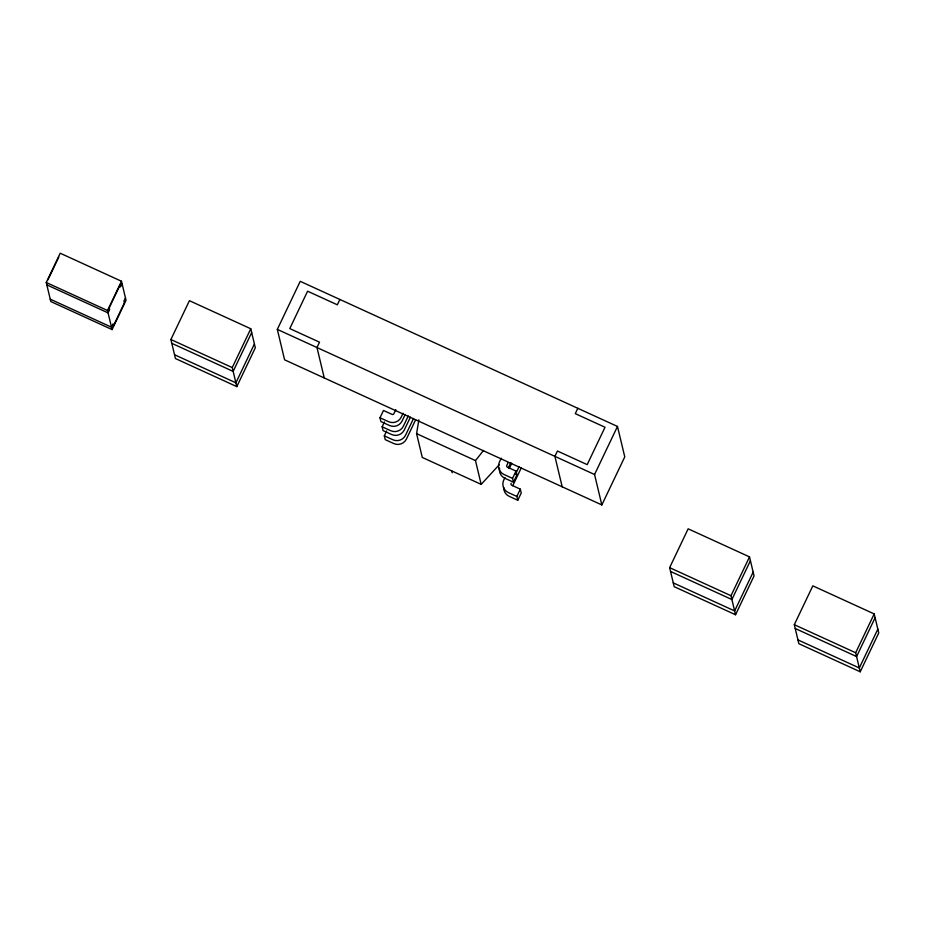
<?xml version="1.0" encoding="UTF-8"?>
<svg xmlns="http://www.w3.org/2000/svg" width="925" height="925" viewBox="0 0 925 925"><rect width="100%" height="100%" fill="white"/><g stroke="black" fill="none" stroke-linecap="round" stroke-linejoin="round"><path stroke-width="1.39" d="M499.28 464.708L481.173 484.376L422.274 457.436L416.585 433.652L418.863 419.846M511.201 483.232L511.039 483.648A1.341 1.318 -13.5 0 0 511.594 485.151L520.324 489.175L521.238 492.979L517.769 500.263L509.178 496.332A9.504 9.354 -13.5 0 1 503.743 487.463M46.25 282.495L60.206 253.219L121.476 281.246L126.031 300.301L112.075 329.578L50.817 301.55L46.25 282.495L107.508 310.511L112.075 329.578M47.938 279.836L58.807 257.069M107.508 310.511L121.476 281.246M122.042 283.628L120.493 286.877L120.065 285.097L109.208 307.863L109.636 309.644L108.086 312.893L46.817 284.877M125.465 297.919L123.915 301.168L124.343 302.961L113.486 325.727L113.058 323.935L111.509 327.196L50.239 299.168M170.894 339.521L189.417 300.683L250.767 328.757L255.323 347.777L236.8 386.615L175.438 358.542L170.894 339.521L232.256 367.583L236.8 386.615M232.256 367.583L250.767 328.757M251.681 332.561L233.158 371.399L171.796 343.325M254.421 343.973L235.898 382.811L174.536 354.738M277.315 329.392L300.232 281.327L617.484 426.448L624.768 456.881L601.84 504.934L284.599 359.825L277.315 329.392L594.555 474.502L601.84 504.934M339.891 299.469L337.347 304.811L307.597 291.202L289.779 328.583L319.518 342.192L316.974 347.522L324.259 377.967M405.196 414.527L402.132 420.933A9.504 9.354 -13.5 0 1 389.494 425.5L380.903 421.569L379.99 417.765L383.47 410.48L392.223 414.458A1.341 1.318 -13.5 0 0 393.761 413.903L395.808 409.683M410.411 417.163L404.294 429.963A9.504 9.354 -13.5 0 1 391.657 434.53L383.066 430.599L382.152 426.795L384.465 421.939M415.626 419.788L406.457 439.005A9.504 9.354 -13.5 0 1 393.819 443.572L385.228 439.641L384.314 435.837L386.638 430.981M403.057 413.278L401.23 417.129A9.504 9.354 -13.5 0 1 388.581 421.696L379.99 417.765M408.272 415.915L403.392 426.159A9.504 9.354 -13.5 0 1 390.743 430.726L382.152 426.795M413.498 418.551L405.555 435.201A9.504 9.354 -13.5 0 1 392.905 439.768L384.314 435.837M501.234 458.187L499.408 462.038A9.504 9.354 -13.5 0 0 503.94 474.456L512.531 478.387L513.444 482.191L504.853 478.26A9.504 9.354 -13.5 0 1 499.558 468.177M508.103 462.604L506.715 465.576A1.341 1.318 -13.5 0 0 507.27 467.079L516 471.103L516.913 474.907L513.444 482.191M508.403 467.692L510.843 462.569M504.946 477.543L503.732 480.11A9.504 9.354 -13.5 0 0 508.264 492.528L516.855 496.459L517.769 500.263M509.224 468.582L511.675 463.46M512.531 478.387L516 471.103M515.479 474.271L519.145 466.582M512.727 485.764L521.284 467.83M516.855 496.459L520.324 489.175M577.824 408.307L575.281 413.648L605.019 427.246L587.19 464.627L557.451 451.018L554.908 456.36L562.192 486.804M594.555 474.502L617.484 426.448M669.631 567.649L688.154 528.822L749.516 556.885L754.06 575.917L735.548 614.743L674.186 586.681L669.631 567.649L730.993 595.723L735.548 614.743M730.993 595.723L749.516 556.885M750.418 560.689L731.895 599.527L670.544 571.453M753.158 572.113L734.635 610.939L673.273 582.877M794.309 624.687L812.832 585.849L874.194 613.923L878.75 632.943L860.227 671.781L798.865 643.707L794.309 624.687L855.671 652.749L860.227 671.781M855.671 652.749L874.194 613.923M875.108 617.727L856.585 656.565L795.222 628.491M877.837 629.139L859.313 667.977L797.951 639.903M481.173 484.376L475.485 460.592L483.509 450.452M416.585 433.652L475.485 460.592M451.724 470.906L452.186 472.802"/></g></svg>
